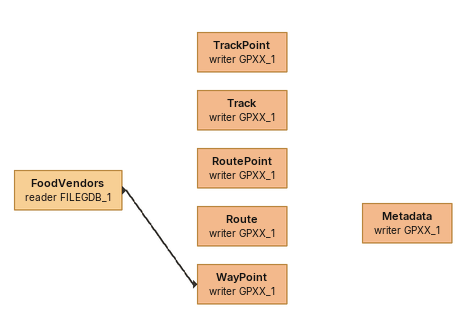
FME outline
FoodVendors (reader FILEGDB_1)
    -> WayPoint (writer GPXX_1)
WayPoint (writer GPXX_1)
TrackPoint (writer GPXX_1)
Track (writer GPXX_1)
RoutePoint (writer GPXX_1)
Route (writer GPXX_1)
Metadata (writer GPXX_1)
